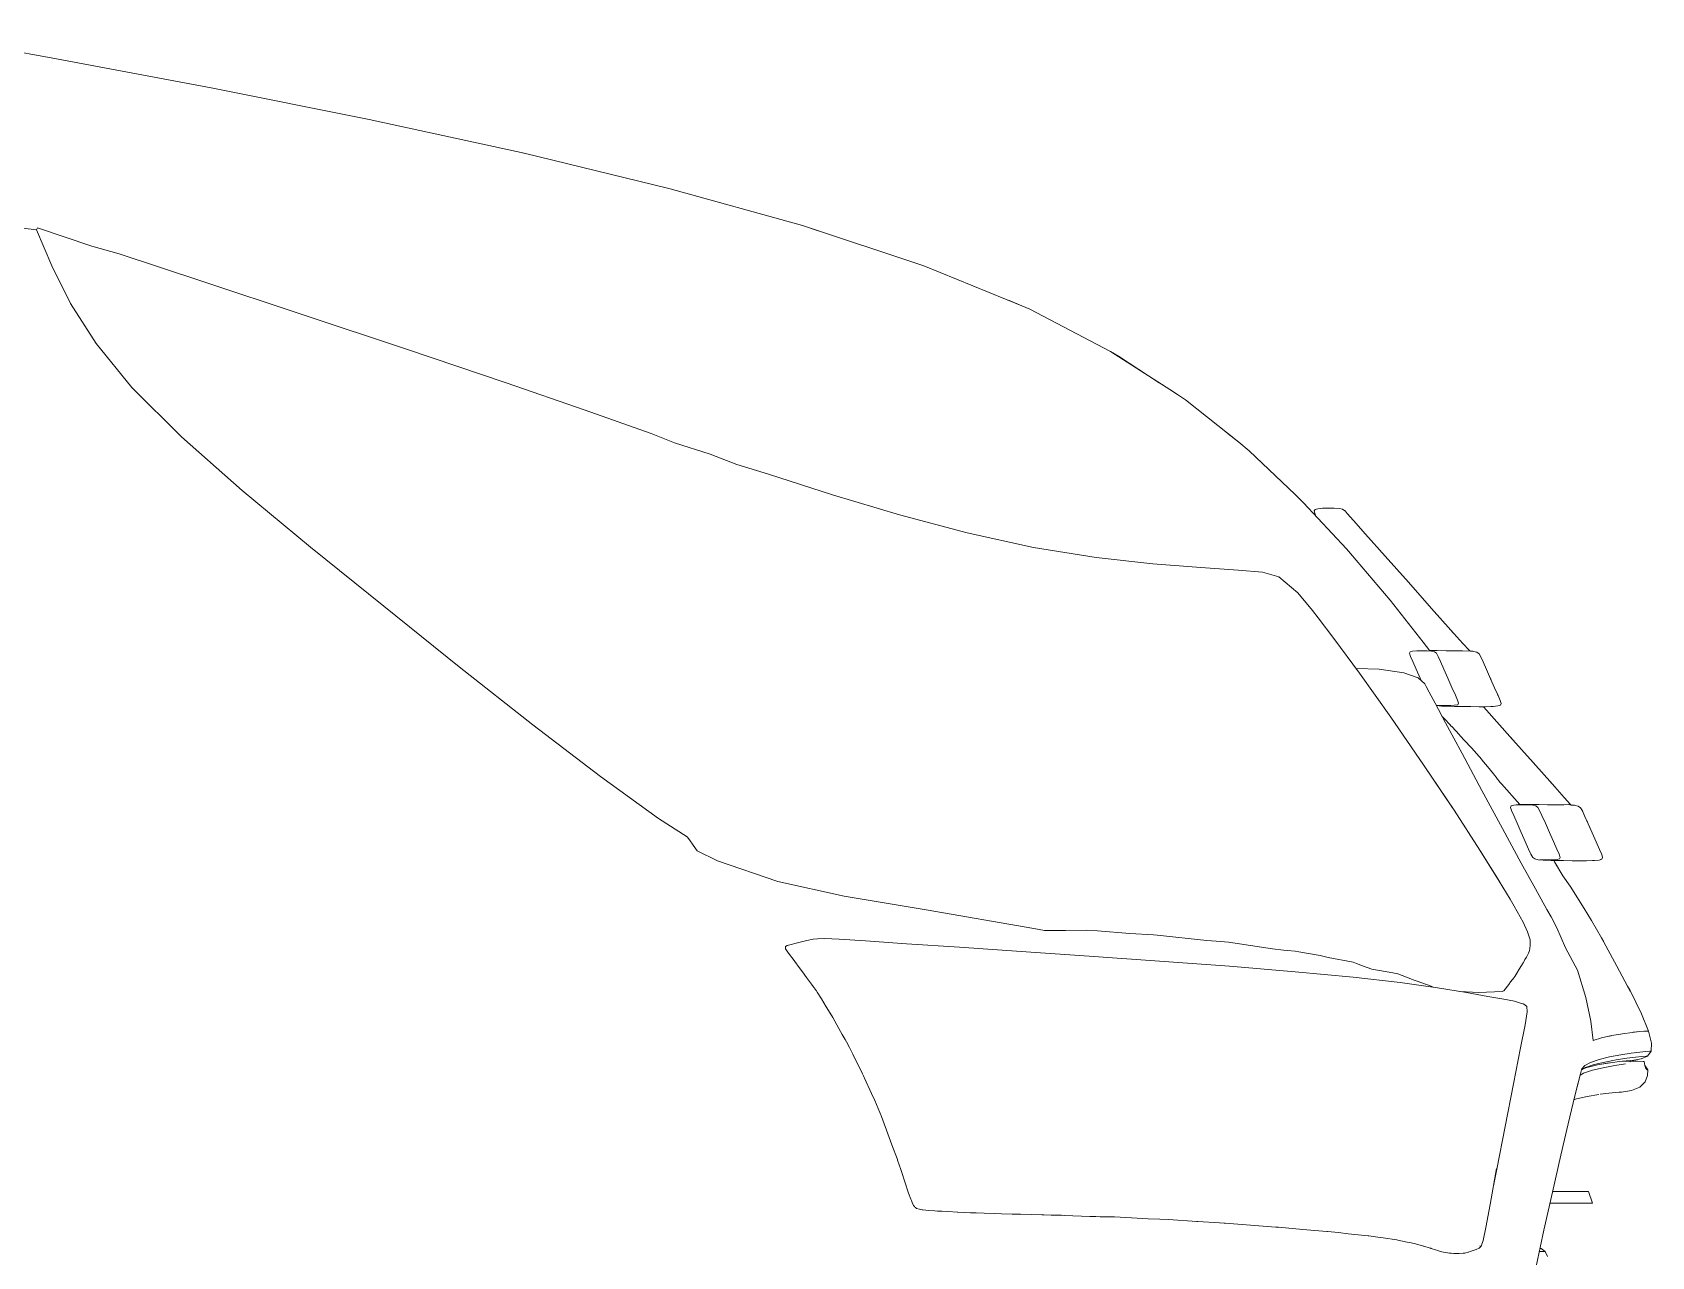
# Model space of a CAD drawing. Header units: millimetres. Extents: x -2562 to 1720, y -38 to 1439.
# Drawn here: x 1119 to 1719, y 485 to 939 of the extents above; entities that cross this region are included whole.
import ezdxf

# ---------------------------------------------------------------- set-up
doc = ezdxf.new("R2010")
doc.units = ezdxf.units.MM
doc.header["$MEASUREMENT"] = 0
for name, color, linetype, lineweight, true_color in [('CITROEN C4  01', 7, 'Continuous', 0, 0x9a0018), ('CITROEN C4  02', 7, 'Continuous', 0, 0xadadad), ('CITROEN C4  03', 7, 'Continuous', 0, 0x191922), ('CITROEN C4  05', 7, 'Continuous', 0, 0x0f0f12), ('CITROEN C4  08', 7, 'Continuous', 0, 0xe1e1e1)]:
    doc.layers.add(name, color=color, linetype=linetype, lineweight=lineweight, true_color=true_color)

msp = doc.modelspace()

# ---------------------------------------------------------------- linework, layer by layer
at = {"layer": 'CITROEN C4  01'}
for p, q in [((1073.5, 938.57), (1127.61, 928.81)), ((1127.61, 928.81), (1185.05, 917.99)), ((1185.05, 917.99), (1243.62, 906.25)), ((1243.62, 906.25), (1301.07, 893.73)), ((1301.07, 893.73), (1301.1, 893.72)), ((1355.19, 880.56), (1354.24, 880.82)), ((1354.24, 880.82), (1354.24, 880.82)), ((1355.19, 880.56), (1355.19, 880.56)), ((1355.19, 880.56), (1355.2, 880.56)), ((1095.18, 868.4), (1120.26, 865.41)), ((1404.26, 866.92), (1404.25, 866.93)), ((1404.26, 866.92), (1404.26, 866.92)), ((1449.28, 852.01), (1404.29, 866.91)), ((1404.29, 866.91), (1410.17, 864.97)), ((1449.28, 852.01), (1449.28, 852.01)), ((1485.63, 837.23), (1449.28, 852.01)), ((1480.74, 839.22), (1485.63, 837.23)), ((1488.58, 835.94), (1485.63, 837.23)), ((1521.44, 818.55), (1518.58, 820.28)), ((1518.59, 820.27), (1518.58, 820.28)), ((1536.63, 808.6), (1521.44, 818.55)), ((1527.09, 814.85), (1521.44, 818.55)), ((1542.24, 804.97), (1546.29, 802.27)), ((1542.24, 804.97), (1543.15, 804.37)), ((1546.29, 802.27), (1546.29, 802.27)), ((1566.09, 786.58), (1562.12, 789.72)), ((1566.09, 786.58), (1569.9, 783.36)), ((1569.9, 783.36), (1586.96, 767.25)), ((1586.96, 767.25), (1590.07, 764.17)), ((1587.51, 766.71), (1586.96, 767.25)), ((1590.07, 764.17), (1605.99, 747.04)), ((1607.47, 745.33), (1605.99, 747.04)), ((1605.99, 747.04), (1605.99, 747.04)), ((1607.47, 745.33), (1622.18, 728.06)), ((1622.18, 728.06), (1634.52, 712.44)), ((1622.18, 728.06), (1622.18, 728.06)), ((1634.52, 712.44), (1636.9, 709.18)), ((1609.57, 702.7), (1618.12, 702.38)), ((1618.12, 702.38), (1627.35, 701.05)), ((1627.35, 701.05), (1632.57, 699.18)), ((1632.57, 699.18), (1635.07, 697.01)), ((1635.62, 695.99), (1635.07, 697.01)), ((1635.07, 697.01), (1635.07, 697.01)), ((1636.72, 693.94), (1635.62, 695.99)), ((1638.93, 689.81), (1636.72, 693.94)), ((1642.8, 682.57), (1638.93, 689.81)), ((1648.89, 671.19), (1642.8, 682.57)), ((1656.24, 657.49), (1648.89, 671.19)), ((1663.87, 643.31), (1656.24, 657.49)), ((1670.83, 630.51), (1663.87, 643.31)), ((1676.14, 620.92), (1670.83, 630.51)), ((1682.96, 631.52), (1683.23, 631.04)), ((1683.23, 631.04), (1686.32, 625.83)), ((1683.78, 629.48), (1683.78, 629.49)), ((1686.32, 625.83), (1689.02, 621.94)), ((1680.34, 613.31), (1676.14, 620.92)), ((1689.02, 621.94), (1694.18, 613.73)), ((1689.02, 621.94), (1689.02, 621.94)), ((1689.02, 621.94), (1689.02, 621.94)), ((1696.84, 609.2), (1694.18, 613.73)), ((1681.93, 610.6), (1681.92, 610.6)), ((1683.99, 606.45), (1681.93, 610.6)), ((1700.65, 602.81), (1696.84, 609.2)), ((1399.15, 600.06), (1402.95, 601.04)), ((1402.95, 601.04), (1405.95, 601.8)), ((1405.95, 601.8), (1408.24, 602.3)), ((1408.24, 602.3), (1409.93, 602.45)), ((1409.93, 602.45), (1412.43, 602.55)), ((1412.43, 602.55), (1417.9, 602.28)), ((1417.9, 602.28), (1427.62, 601.64)), ((1427.62, 601.64), (1442.87, 600.62)), ((1442.87, 600.62), (1462.52, 599.3)), ((1687.29, 599.04), (1683.99, 606.45)), ((1700.65, 602.81), (1706.33, 592.35)), ((1701.45, 601.32), (1700.65, 602.81)), ((1701.03, 601.86), (1701.03, 601.85)), ((1398.66, 599.93), (1399.15, 600.06)), ((1462.52, 599.3), (1485.46, 597.74)), ((1485.46, 597.74), (1510.56, 596)), ((1510.56, 596), (1536.7, 594.16)), ((1691.72, 590.85), (1687.29, 599.04)), ((1687.29, 599.04), (1687.29, 599.04)), ((1536.7, 594.16), (1562.6, 592.23)), ((1562.6, 592.23), (1586.97, 590.25)), ((1586.97, 590.25), (1608.52, 588.23)), ((1694.75, 580.72), (1691.72, 590.85)), ((1711.24, 583.07), (1706.33, 592.35)), ((1608.52, 588.23), (1625.97, 586.2)), ((1625.97, 586.2), (1639.8, 584.27)), ((1639.8, 584.27), (1650.49, 582.53)), ((1650.49, 582.53), (1658.51, 581.09)), ((1710.26, 584.91), (1711.19, 583.23)), ((1710.99, 582.79), (1710.99, 582.79)), ((1711.19, 583.23), (1715.42, 574.67)), ((1711.24, 583.07), (1711.24, 583.07)), ((1658.51, 581.09), (1664.37, 580.06)), ((1664.37, 580.06), (1668.31, 579.28)), ((1668.31, 579.28), (1670.62, 578.62)), ((1671.52, 578.34), (1670.62, 578.62)), ((1670.62, 578.62), (1670.62, 578.62)), ((1672.17, 577.91), (1671.52, 578.34)), ((1672.17, 577.91), (1672.86, 577.39)), ((1672.86, 577.39), (1673.02, 575.31)), ((1696.65, 571.87), (1694.75, 580.72)), ((1672.27, 570.56), (1670.6, 562.05)), ((1673.02, 575.31), (1672.27, 570.56)), ((1673.02, 575.31), (1673.02, 575.31)), ((1697.53, 564.75), (1696.65, 571.87)), ((1715.42, 574.67), (1718.03, 568.21)), ((1700.66, 565.68), (1697.53, 564.75)), ((1704.46, 566.52), (1700.66, 565.68)), ((1702.26, 566.03), (1704.24, 566.47)), ((1708.42, 567.22), (1704.46, 566.52)), ((1712.01, 567.74), (1708.42, 567.22)), ((1714.72, 568.04), (1712.01, 567.74)), ((1712.32, 567.78), (1714.72, 568.04)), ((1716.6, 568.19), (1714.72, 568.04)), ((1714.72, 568.04), (1716.29, 568.16)), ((1714.72, 568.04), (1714.72, 568.04)), ((1717.69, 568.22), (1716.6, 568.19)), ((1718.03, 568.21), (1717.69, 568.22)), ((1718.03, 568.21), (1719.19, 563.69)), ((1718.03, 568.21), (1718.03, 568.21)), ((1670.6, 562.05), (1667.97, 548.68)), ((1699.7, 557.67), (1703.62, 558.64)), ((1707.76, 559.45), (1703.62, 558.64)), ((1711.64, 560.06), (1707.76, 559.45)), ((1709.97, 558.19), (1713.2, 558.59)), ((1711.64, 560.06), (1714.77, 560.44)), ((1713.2, 558.59), (1715.62, 558.81)), ((1714.77, 560.44), (1717.09, 560.64)), ((1717.67, 558.92), (1715.26, 557.9)), ((1715.62, 558.81), (1717.14, 558.9)), ((1718.53, 560.72), (1717.09, 560.64)), ((1717.14, 558.9), (1717.67, 558.92)), ((1719.03, 560.72), (1717.67, 558.92)), ((1719.03, 560.72), (1718.53, 560.72)), ((1719.19, 563.69), (1719.03, 560.72)), ((1719.03, 560.72), (1719.03, 560.72)), ((1693.2, 553.9), (1692.79, 552.41)), ((1693.2, 553.9), (1694.64, 554.71)), ((1693.2, 553.9), (1693.34, 554.24)), ((1694.48, 555.48), (1693.34, 554.24)), ((1693.76, 556.1), (1693.76, 556.1)), ((1693.95, 554.33), (1695.2, 554.73)), ((1696.49, 556.61), (1694.48, 555.48)), ((1694.48, 555.48), (1694.48, 555.48)), ((1694.64, 554.71), (1697.87, 555.78)), ((1695.2, 554.73), (1699.17, 555.69)), ((1696.49, 556.61), (1699.7, 557.67)), ((1697.87, 555.78), (1701.83, 556.75)), ((1699.17, 555.69), (1703.4, 556.5)), ((1703.95, 556.48), (1700.59, 555.96)), ((1701.83, 556.75), (1706.02, 557.56)), ((1703.39, 556.5), (1703.4, 556.5)), ((1707.27, 556.9), (1703.95, 556.48)), ((1706.02, 557.56), (1709.97, 558.19)), ((1709.77, 557.15), (1707.27, 556.9)), ((1711.36, 557.26), (1709.77, 557.15)), ((1711.93, 557.29), (1710.47, 557.2)), ((1711.36, 557.26), (1711.36, 557.26)), ((1715.26, 557.9), (1711.93, 557.29)), ((1667.97, 548.68), (1664.86, 532.87)), ((1691.92, 549.19), (1690.08, 541.62)), ((1691.53, 547.56), (1692.79, 552.41)), ((1688.24, 533.79), (1690.08, 541.62)), ((1690.08, 541.62), (1690.08, 541.63)), ((1664.86, 532.87), (1661.76, 517.06)), ((1688.24, 533.79), (1685.54, 522.16)), ((1659.27, 503.9), (1661.73, 517.29)), ((1661.76, 517.06), (1660.53, 510.78)), ((1661.73, 517.29), (1661.73, 517.29)), ((1685.54, 522.16), (1682.4, 508.45)), ((1679.24, 494.35), (1682.4, 508.45)), ((1657.7, 495.38), (1659.27, 503.9)), ((1656.71, 490.61), (1657.7, 495.38)), ((1676.46, 481.57), (1679.24, 494.35)), ((1651.9, 486.47), (1651.33, 486.2)), ((1653.34, 486.99), (1651.9, 486.47)), ((1652.72, 486.81), (1652.72, 486.81)), ((1654.08, 487.23), (1655.18, 487.74)), ((1655.18, 487.74), (1655.96, 488.47)), ((1655.46, 488.61), (1655.96, 488.47)), ((1655.96, 488.47), (1656.71, 490.61)), ((1655.96, 488.47), (1655.96, 488.47)), ((1651.17, 486.36), (1651.17, 486.35))]:
    msp.add_line(p, q, dxfattribs=at)
at = {"layer": 'CITROEN C4  01', "flags": 128}
for points in [[(1354.24, 880.82), (1301.07, 893.73), (1301.07, 893.73)], [(1404.25, 866.93), (1355.19, 880.56), (1355.19, 880.56)], [(1542.24, 804.97), (1518.58, 820.28), (1488.58, 835.94)], [(1566.09, 786.58), (1546.29, 802.27), (1546.29, 802.28)], [(1681.93, 610.6), (1681.93, 610.6), (1680.34, 613.31)], [(1408.31, 584.75), (1407.67, 585.62), (1405.83, 588.11), (1404.3, 590.19), (1403.12, 591.79), (1401.5, 594.07), (1400.9, 594.91), (1399.5, 596.59), (1398.26, 598.35), (1397.98, 598.76), (1397.98, 598.79), (1397.98, 599.5), (1398.05, 599.54), (1398.66, 599.93), (1398.66, 599.93)], [(1421.69, 562.16), (1421.3, 562.96), (1421.1, 563.32), (1420.08, 565.07), (1419.05, 566.94), (1417.78, 569.23), (1415.52, 573.31), (1415.15, 573.91), (1413.07, 577.25), (1411.3, 580.16), (1409.77, 582.66), (1409.45, 583.19), (1409.37, 583.32), (1408.31, 584.75)], [(1664.3, 583.17), (1664, 582.99), (1663.74, 582.87)], [(1540.02, 498.39), (1536.84, 498.43), (1532.49, 498.65), (1530.56, 498.74), (1520.02, 499.35), (1514.73, 499.37), (1513.13, 499.43), (1510.86, 499.5), (1501.5, 499.89), (1500.4, 499.9), (1496.54, 499.97), (1493.84, 500.02), (1493.05, 500.04), (1485.16, 500.31), (1482.01, 500.38), (1478.07, 500.47), (1475.66, 500.53), (1471.72, 500.66), (1468.68, 500.78), (1466.66, 500.86), (1461.89, 501.06), (1461.81, 501.06), (1458.19, 501.26), (1456.02, 501.38), (1454.35, 501.47), (1453.33, 501.54), (1451.12, 501.74), (1448.9, 501.93), (1448.7, 501.95), (1448.66, 501.96), (1447.7, 502.17), (1446.61, 502.46), (1446.26, 502.74), (1445.99, 502.95), (1445.82, 503.17), (1445.48, 503.57), (1445.03, 504.64), (1444.72, 505.39), (1444.49, 505.9), (1443.66, 508.15), (1443.28, 509.19), (1442.61, 511.15), (1440.75, 516.84), (1439.58, 520.4), (1439.52, 520.56), (1437.46, 526.08), (1435.96, 530.16), (1434.08, 535.24), (1433.61, 536.53), (1431.08, 542.46), (1429.96, 545.07), (1427.32, 550.8), (1427.23, 551.02), (1426.93, 551.61), (1426.54, 552.4), (1422.94, 559.66), (1421.69, 562.16)], [(1580.81, 495.49), (1579.89, 495.54), (1570.43, 496.28), (1561.07, 496.97), (1560.73, 497), (1558.9, 497.07), (1550.89, 497.57), (1550.57, 497.59), (1540.02, 498.39)], [(1599.01, 493.89), (1598.75, 493.9), (1594.31, 494.29), (1589.9, 494.69), (1580.81, 495.49)], [(1614.07, 492.31), (1606.71, 493.09), (1603.04, 493.47), (1599.01, 493.89)], [(1640.72, 486.52), (1639.88, 486.81), (1639.03, 487.06), (1637.49, 487.58), (1637.29, 487.67), (1637.09, 487.74), (1637.03, 487.77), (1634.67, 488.45), (1634.6, 488.47), (1632.45, 489.09), (1632.05, 489.23), (1631.6, 489.33), (1630.07, 489.64), (1628.54, 489.94), (1625.14, 490.65), (1624.74, 490.75), (1619.59, 491.49), (1618.49, 491.65), (1614.27, 492.27), (1614.07, 492.31)], [(1647.82, 485.71), (1647.73, 485.7), (1646.12, 485.77), (1645.83, 485.78), (1644.88, 485.8), (1644.22, 485.86), (1643.46, 485.99), (1642.64, 486.12), (1641.44, 486.35), (1640.72, 486.52)], [(1654.08, 487.23), (1653.34, 486.99), (1653.33, 486.99)], [(1649.7, 485.85), (1649.35, 485.84), (1647.82, 485.71)], [(1651.33, 486.2), (1651.33, 486.2), (1650.24, 485.95), (1649.88, 485.85), (1649.7, 485.85)]]:
    msp.add_lwpolyline(points, dxfattribs=at)
at = {"layer": 'CITROEN C4  02'}
for p, q in [((1594.07, 761.19), (1594.41, 761.7)), ((1594.27, 760.24), (1594.07, 761.19)), ((1594.07, 761.19), (1594.13, 761.11)), ((1594.69, 759.19), (1594.27, 760.24)), ((1594.41, 761.7), (1595.4, 761.94)), ((1595.4, 761.94), (1597.16, 762.1)), ((1597.16, 762.1), (1599.32, 762.18)), ((1599.32, 762.18), (1601.52, 762.15)), ((1601.52, 762.15), (1603.4, 762.01)), ((1603.4, 762.01), (1604.61, 761.76)), ((1604.61, 761.76), (1605.42, 761.17)), ((1605.42, 761.17), (1605.49, 761.09)), ((1605.49, 761.09), (1606.35, 760.12)), ((1606.35, 760.12), (1608.68, 757.5)), ((1608.68, 757.5), (1613.13, 752.49)), ((1613.13, 752.49), (1620.37, 744.35)), ((1620.37, 744.35), (1628.99, 734.64)), ((1628.99, 734.64), (1637.6, 724.95)), ((1637.6, 724.95), (1644.79, 716.86)), ((1644.79, 716.86), (1649.17, 711.95)), ((1644.79, 716.86), (1645.52, 716.04)), ((1629.46, 708.31), (1629.7, 708.88)), ((1629.7, 708.88), (1630.57, 709.12)), ((1630.57, 709.12), (1632.09, 709.26)), ((1635.91, 709.26), (1637.58, 709.12)), ((1636.76, 709.37), (1639.7, 709.33)), ((1637.58, 709.12), (1638.64, 708.88)), ((1638.64, 708.88), (1639.38, 708.31)), ((1639.7, 709.33), (1642.95, 709.28)), ((1642.95, 709.28), (1646.02, 709.24)), ((1646.02, 709.24), (1648.26, 709.22)), ((1648.26, 709.22), (1649.04, 709.23)), ((1649.04, 709.23), (1651.96, 709.15)), ((1649.17, 711.95), (1651.51, 709.42)), ((1651.11, 709.85), (1651.51, 709.42)), ((1651.51, 709.42), (1651.81, 709.17)), ((1652.12, 709.13), (1651.81, 709.17)), ((1652.12, 709.13), (1652.93, 709.06)), ((1652.12, 709.13), (1652.12, 709.13)), ((1652.93, 709.06), (1652.12, 709.13)), ((1652.12, 709.13), (1652.12, 709.13)), ((1652.93, 709.06), (1653.16, 709.02)), ((1653.16, 709.02), (1654.38, 708.74)), ((1654.38, 708.74), (1654.38, 708.74)), ((1654.38, 708.74), (1654.38, 708.74)), ((1654.38, 708.74), (1655.2, 708.14)), ((1629.8, 707.18), (1629.46, 708.31)), ((1630.64, 705.28), (1629.8, 707.18)), ((1631.92, 702.41), (1630.64, 705.28)), ((1639.38, 708.31), (1640.04, 707.18)), ((1640.04, 707.18), (1640.88, 705.28)), ((1640.88, 705.28), (1642.16, 702.41)), ((1655.2, 708.14), (1655.88, 707.01)), ((1655.88, 707.01), (1656.72, 705.11)), ((1656.72, 705.11), (1658, 702.25)), ((1656.9, 704.72), (1656.72, 705.11)), ((1633.41, 699.04), (1631.92, 702.41)), ((1633.84, 698.08), (1633.41, 699.04)), ((1642.16, 702.41), (1643.65, 699.04)), ((1643.65, 699.04), (1645.14, 695.68)), ((1658, 702.25), (1659.48, 698.9)), ((1659.48, 698.9), (1659.28, 699.35)), ((1659.48, 698.9), (1660.97, 695.54)), ((1659.69, 698.44), (1659.48, 698.9)), ((1645.14, 695.68), (1646.42, 692.81)), ((1646.42, 692.81), (1647.26, 690.91)), ((1647.26, 690.91), (1647.6, 689.78)), ((1660.97, 695.54), (1662.24, 692.68)), ((1662.24, 692.68), (1662.07, 693.07)), ((1662.24, 692.68), (1663.08, 690.78)), ((1662.35, 692.42), (1662.24, 692.68)), ((1663.08, 690.78), (1663.4, 689.65)), ((1641.19, 688.97), (1639.29, 689.14)), ((1639.48, 688.9), (1639.4, 688.92)), ((1641.32, 688.75), (1639.48, 688.9)), ((1641.19, 688.97), (1642.97, 688.93)), ((1641.32, 688.75), (1642.15, 688.71)), ((1642.15, 688.71), (1644.37, 688.65)), ((1642.97, 688.93), (1644.73, 688.97)), ((1646.09, 688.62), (1644.37, 688.65)), ((1644.73, 688.97), (1645.92, 689.05)), ((1647.37, 689.21), (1645.92, 689.05)), ((1648.9, 688.58), (1646.09, 688.62)), ((1647.6, 689.78), (1647.37, 689.21)), ((1652.15, 688.53), (1648.9, 688.58)), ((1655.21, 688.51), (1652.15, 688.53)), ((1657.45, 688.51), (1655.21, 688.51)), ((1657.45, 688.51), (1656.85, 688.51)), ((1656.85, 688.51), (1657.99, 687.22)), ((1657.45, 688.51), (1659.62, 688.56)), ((1659.62, 688.56), (1657.45, 688.51)), ((1657.99, 687.22), (1666.62, 677.52)), ((1660.38, 688.62), (1659.62, 688.56)), ((1659.62, 688.56), (1660.38, 688.62)), ((1659.62, 688.56), (1659.62, 688.56)), ((1662.14, 688.78), (1660.38, 688.62)), ((1660.39, 688.62), (1662.14, 688.78)), ((1663.12, 689.05), (1662.14, 688.78)), ((1662.66, 688.92), (1663.12, 689.05)), ((1663.4, 689.65), (1663.12, 689.05)), ((1663.12, 689.05), (1663.12, 689.05)), ((1663.4, 689.65), (1663.36, 689.79)), ((1663.4, 689.65), (1663.4, 689.65)), ((1666.62, 677.52), (1675.23, 667.83)), ((1668.05, 675.9), (1666.62, 677.52)), ((1675.23, 667.83), (1682.42, 659.74)), ((1682.42, 659.74), (1681.22, 661.09)), ((1670.36, 652.22), (1663.49, 659.96)), ((1682.42, 659.74), (1686.79, 654.83)), ((1682.42, 659.74), (1683.15, 658.92)), ((1686.79, 654.83), (1689.13, 652.3)), ((1667.16, 651.79), (1666.89, 651.19)), ((1667.22, 650.05), (1666.89, 651.19)), ((1668.11, 652.05), (1667.16, 651.79)), ((1667.16, 651.79), (1667.16, 651.79)), ((1668.06, 648.15), (1667.22, 650.05)), ((1668.11, 652.05), (1669.81, 652.21)), ((1669.81, 652.21), (1671.91, 652.26)), ((1671.91, 652.26), (1672.8, 652.28)), ((1672.8, 652.28), (1674.52, 652.25)), ((1673.54, 652.14), (1675.2, 652)), ((1674.52, 652.25), (1677.32, 652.2)), ((1675.2, 652), (1676.27, 651.76)), ((1676.27, 651.76), (1677, 651.19)), ((1677, 651.19), (1677.66, 650.06)), ((1677.32, 652.2), (1680.58, 652.16)), ((1677.66, 650.06), (1678.51, 648.16)), ((1680.58, 652.16), (1683.64, 652.11)), ((1683.64, 652.11), (1685.89, 652.1)), ((1685.89, 652.1), (1686.67, 652.11)), ((1686.66, 652.11), (1688.2, 652.21)), ((1686.66, 652.11), (1686.67, 652.11)), ((1688.2, 652.21), (1688.81, 652.11)), ((1688.81, 652.11), (1689.75, 652.01)), ((1689.13, 652.3), (1689.43, 652.04)), ((1689.75, 652.01), (1689.43, 652.04)), ((1689.75, 652.01), (1690.55, 651.94)), ((1689.75, 652.01), (1689.75, 652.01)), ((1690.55, 651.94), (1689.75, 652.01)), ((1689.75, 652.01), (1689.75, 652.01)), ((1690.55, 651.94), (1690.79, 651.89)), ((1690.79, 651.89), (1692.01, 651.62)), ((1692.01, 651.62), (1692.01, 651.62)), ((1692.01, 651.62), (1692.01, 651.62)), ((1692.01, 651.62), (1692.82, 651.02)), ((1692.82, 651.02), (1693.51, 649.89)), ((1693.51, 649.89), (1694.35, 647.99)), ((1693.62, 649.63), (1693.51, 649.89)), ((1669.34, 645.28), (1668.06, 648.15)), ((1670.83, 641.92), (1669.34, 645.28)), ((1678.51, 648.16), (1679.78, 645.29)), ((1679.78, 645.29), (1681.27, 641.92)), ((1694.35, 647.99), (1695.62, 645.13)), ((1695.62, 645.13), (1695.11, 646.28)), ((1695.62, 645.13), (1697.11, 641.77)), ((1696.22, 643.78), (1695.62, 645.13)), ((1672.32, 638.56), (1670.83, 641.92)), ((1673.59, 635.68), (1672.32, 638.56)), ((1681.27, 641.92), (1682.77, 638.56)), ((1682.77, 638.56), (1684.04, 635.69)), ((1697.11, 641.77), (1698.59, 638.42)), ((1698.59, 638.42), (1699.86, 635.56)), ((1673.59, 635.68), (1674.44, 633.78)), ((1674.44, 633.78), (1675.12, 632.64)), ((1675.92, 632.05), (1675.12, 632.64)), ((1677.1, 631.78), (1675.92, 632.05)), ((1675.92, 632.05), (1675.92, 632.05)), ((1678.94, 631.62), (1677.1, 631.78)), ((1677.76, 631.73), (1684.14, 631.85)), ((1678.94, 631.62), (1679.78, 631.59)), ((1679.78, 631.59), (1682, 631.53)), ((1683.72, 631.5), (1682, 631.53)), ((1683.72, 631.5), (1682.96, 631.52)), ((1686.52, 631.46), (1683.72, 631.5)), ((1683.72, 631.5), (1686.52, 631.46)), ((1684.04, 635.69), (1684.88, 633.79)), ((1685, 632.09), (1684.14, 631.85)), ((1684.88, 633.79), (1685.22, 632.65)), ((1685.22, 632.65), (1685, 632.09)), ((1689.78, 631.41), (1686.52, 631.46)), ((1686.52, 631.46), (1689.78, 631.41)), ((1692.84, 631.39), (1689.78, 631.41)), ((1689.78, 631.41), (1689.78, 631.41)), ((1695.07, 631.39), (1692.84, 631.39)), ((1695.07, 631.39), (1692.84, 631.39)), ((1692.84, 631.39), (1692.84, 631.39)), ((1695.07, 631.39), (1697.24, 631.44)), ((1697.24, 631.44), (1695.07, 631.39)), ((1698.01, 631.5), (1697.24, 631.44)), ((1697.24, 631.44), (1698.01, 631.5)), ((1697.24, 631.44), (1697.24, 631.44)), ((1699.77, 631.66), (1698.01, 631.5)), ((1698.01, 631.5), (1699.77, 631.66)), ((1700.74, 631.93), (1699.77, 631.66)), ((1699.86, 635.56), (1700.71, 633.66)), ((1700.29, 631.8), (1700.74, 631.93)), ((1700.71, 633.66), (1701.03, 632.53)), ((1701.03, 632.53), (1700.74, 631.93)), ((1700.74, 631.93), (1701.03, 632.53)), ((1700.74, 631.93), (1700.74, 631.93)), ((1701.03, 632.53), (1701.03, 632.53)), ((1701.03, 632.53), (1701.03, 632.53)), ((1701.03, 632.53), (1701.03, 632.53))]:
    msp.add_line(p, q, dxfattribs=at)
for points in [[(1635.91, 709.26), (1632.09, 709.26)], [(1673.54, 652.14), (1669.09, 652.14)]]:
    msp.add_lwpolyline(points, dxfattribs=at)
at = {"layer": 'CITROEN C4  02', "flags": 128}
for points in [[(1641.56, 684.9), (1641.88, 684.56), (1642.62, 683.78), (1644.25, 682.03), (1645.03, 681.22), (1645.11, 681.13)], [(1645.11, 681.13), (1647.91, 678.12), (1648.13, 677.89), (1652.04, 673.67), (1652.21, 673.47), (1652.25, 673.43), (1652.42, 673.23), (1656.17, 668.89), (1656.24, 668.81), (1659.01, 665.59), (1659.93, 664.4), (1660.64, 663.48), (1660.83, 663.24), (1661.62, 662.26), (1661.73, 662.12), (1663.09, 660.45), (1663.43, 660.03), (1663.49, 659.96), (1663.49, 659.96)]]:
    msp.add_lwpolyline(points, dxfattribs=at)
at = {"layer": 'CITROEN C4  03'}
for p, q in [((1692.66, 551.91), (1693.97, 552.63)), ((1693.97, 552.63), (1692.66, 551.91)), ((1693.97, 552.63), (1697.24, 553.68)), ((1697.24, 553.68), (1693.97, 552.63)), ((1697.24, 553.68), (1701.24, 554.63)), ((1701.24, 554.63), (1697.24, 553.68)), ((1701.24, 554.63), (1705.49, 555.43)), ((1705.49, 555.43), (1701.24, 554.63)), ((1705.49, 555.43), (1709.52, 556.06)), ((1709.52, 556.06), (1705.49, 555.43)), ((1708.37, 557.01), (1709.01, 557.01)), ((1708.65, 557.03), (1708.54, 557.03)), ((1708.65, 557.02), (1708.65, 557.03)), ((1711.16, 557.02), (1708.65, 557.03)), ((1708.65, 557.02), (1708.65, 557.02)), ((1708.65, 557.02), (1711.17, 556.94)), ((1709.02, 557.01), (1711.27, 556.88)), ((1711.34, 556.86), (1711.11, 556.88)), ((1713.97, 557), (1711.16, 557.02)), ((1711.17, 556.94), (1711.17, 556.94)), ((1716.06, 556.95), (1713.97, 557)), ((1716.39, 556.88), (1716.06, 556.95)), ((1716.68, 555.45), (1716.39, 556.88)), ((1716.39, 556.88), (1716.39, 556.88)), ((1717.04, 554.34), (1716.68, 555.45)), ((1716.69, 555.43), (1716.77, 555.39)), ((1716.69, 555.42), (1716.77, 555.39)), ((1716.77, 555.39), (1717.83, 553.79)), ((1716.77, 555.39), (1716.77, 555.39)), ((1717.04, 554.34), (1717.04, 554.34)), ((1717.54, 553.87), (1717.04, 554.34)), ((1717.83, 553.79), (1717.54, 553.87)), ((1717.83, 553.79), (1717.72, 551.74)), ((1717.83, 553.79), (1717.83, 553.79)), ((1714.8, 547.41), (1711.75, 546.19)), ((1716.75, 549.43), (1714.8, 547.41)), ((1714.8, 547.41), (1714.8, 547.41)), ((1717.72, 551.74), (1716.75, 549.43)), ((1716.75, 549.43), (1716.75, 549.43)), ((1717.72, 551.74), (1717.72, 551.74)), ((1691.34, 543.05), (1690.36, 542.75)), ((1690.59, 543.7), (1690.73, 543.83)), ((1695.34, 543.94), (1691.34, 543.05)), ((1699.61, 544.71), (1695.34, 543.94)), ((1703.29, 545.19), (1700.15, 544.8)), ((1700.15, 544.8), (1703.29, 545.19)), ((1705.83, 545.44), (1703.29, 545.19)), ((1703.29, 545.19), (1705.83, 545.44)), ((1703.65, 545.34), (1703.66, 545.35)), ((1707.44, 545.56), (1705.83, 545.44)), ((1708.01, 545.58), (1707.17, 545.54)), ((1707.43, 545.56), (1707.44, 545.56)), ((1711.75, 546.19), (1708.01, 545.58)), ((1677.74, 486.42), (1677.52, 486.42)), ((1679.21, 486.42), (1677.74, 486.42)), ((1677.78, 487.64), (1678.25, 487.53)), ((1678.25, 487.53), (1679.76, 486.42)), ((1679.76, 486.42), (1679.21, 486.42)), ((1679.76, 486.42), (1680.63, 484.58)), ((1680.63, 484.58), (1680.63, 484.58))]:
    msp.add_line(p, q, dxfattribs=at)
at = {"layer": 'CITROEN C4  05'}
for p, q in [((1685.2, 504.42), (1681.5, 504.42)), ((1684.93, 504.42), (1681.5, 504.42)), ((1683.86, 508.78), (1682.48, 508.78)), ((1683.86, 508.78), (1682.48, 508.78)), ((1695.81, 508.78), (1683.86, 508.78)), ((1697.23, 504.42), (1685.2, 504.42)), ((1695.81, 508.78), (1697.23, 504.42))]:
    msp.add_line(p, q, dxfattribs=at)
at = {"layer": 'CITROEN C4  08'}
for p, q in [((1120.26, 865.41), (1120.65, 866.14)), ((1120.26, 865.41), (1125.93, 851.99)), ((1120.65, 866.14), (1140.78, 859.32)), ((1140.78, 859.32), (1150.88, 856.4)), ((1150.88, 856.4), (1181.55, 846.28)), ((1152.78, 854.79), (1152.78, 854.79)), ((1125.93, 851.99), (1132.87, 838.08)), ((1181.55, 846.28), (1218.73, 833.98)), ((1132.87, 838.08), (1142.36, 823.2)), ((1142.36, 823.2), (1155.66, 806.86)), ((1155.66, 806.86), (1174.06, 788.59)), ((1294.38, 808.62), (1323.74, 798.44)), ((1323.74, 798.44), (1348.22, 789.8)), ((1323.74, 798.44), (1323.74, 798.44)), ((1174.06, 788.59), (1196.47, 768.74)), ((1348.22, 789.8), (1356.88, 786.35)), ((1356.88, 786.35), (1370.13, 782.1)), ((1370.13, 782.1), (1380, 778.35)), ((1380, 778.35), (1391.76, 774.74)), ((1391.76, 774.74), (1415.41, 767.11)), ((1196.47, 768.74), (1221.81, 747.67)), ((1394.16, 772.98), (1394.16, 772.98)), ((1415.41, 767.11), (1440.23, 759.71)), ((1415.41, 767.11), (1415.41, 767.11)), ((1221.81, 747.67), (1249.02, 725.75)), ((1489.99, 747.61), (1513.22, 743.9)), ((1513.22, 743.9), (1534.2, 741.52)), ((1552.06, 740.08), (1534.2, 741.52)), ((1552.06, 740.08), (1565.92, 739.19)), ((1565.92, 739.19), (1574.92, 738.43)), ((1574.92, 738.43), (1580.98, 736.67)), ((1580.98, 736.67), (1588.05, 730.79)), ((1588.05, 730.79), (1588.06, 730.77)), ((1593.39, 724.21), (1588.05, 730.79)), ((1249.02, 725.75), (1277.02, 703.33)), ((1595.5, 721.51), (1593.39, 724.21)), ((1593.39, 724.21), (1593.39, 724.21)), ((1595.48, 721.52), (1595.5, 721.51)), ((1601.37, 713.86), (1595.5, 721.51)), ((1610.86, 700.95), (1601.37, 713.86)), ((1277.02, 703.33), (1304.32, 681.82)), ((1610.86, 700.95), (1610.85, 700.95)), ((1622.43, 684.63), (1610.86, 700.95)), ((1621.66, 685.6), (1621.66, 685.6)), ((1622.43, 684.63), (1622.43, 684.64)), ((1634.61, 666.99), (1622.43, 684.63)), ((1304.32, 681.82), (1329.46, 662.59)), ((1645.33, 650.97), (1634.61, 666.99)), ((1634.61, 666.99), (1634.61, 666.99)), ((1634.61, 666.99), (1634.61, 666.99)), ((1634.62, 666.99), (1645.91, 650.11)), ((1329.46, 662.59), (1350.96, 647.04)), ((1645.91, 650.11), (1655.54, 635.3)), ((1350.96, 647.04), (1361.54, 640.26)), ((1372.82, 631.34), (1365.25, 635.09)), ((1395.15, 623.73), (1372.82, 631.34)), ((1655.54, 635.3), (1662.78, 623.66)), ((1655.54, 635.3), (1662.69, 623.87)), ((1419.72, 618.31), (1395.15, 623.73)), ((1662.69, 623.87), (1666.7, 617.13)), ((1450.16, 613.13), (1419.72, 618.31)), ((1490.15, 606.23), (1450.16, 613.13)), ((1666.7, 617.13), (1668.21, 614.57)), ((1666.7, 617.13), (1666.7, 617.13)), ((1666.7, 617.13), (1666.7, 617.13)), ((1671.53, 608.66), (1668.21, 614.57)), ((1671.53, 608.66), (1671.53, 608.66)), ((1673.2, 604.98), (1671.53, 608.66)), ((1494.07, 605.57), (1490.15, 606.23)), ((1673.2, 604.98), (1674.16, 602.07)), ((1673.2, 604.98), (1673.2, 604.98)), ((1674.16, 602.07), (1674.21, 601.86)), ((1638.14, 584.5), (1637.48, 584.88)), ((1655.14, 582.54), (1648.04, 582.93)), ((1663.74, 582.87), (1655.14, 582.54))]:
    msp.add_line(p, q, dxfattribs=at)
at = {"layer": 'CITROEN C4  08', "flags": 128}
for points in [[(1294.38, 808.62), (1257.86, 820.95), (1218.73, 833.98)], [(1489.99, 747.61), (1465.38, 753.04), (1440.23, 759.71)], [(1365.25, 635.09), (1363.77, 637.2), (1362.46, 639.08), (1361.54, 640.26)], [(1509.58, 605.64), (1501.88, 605.5), (1497.71, 605.5), (1494.07, 605.57)], [(1562.24, 601.2), (1557.73, 601.56), (1554.21, 601.87), (1535.87, 603.81), (1534.5, 603.86), (1525.72, 604.43), (1513.67, 605.39), (1509.58, 605.64)], [(1584.22, 598.12), (1582.66, 598.28), (1578.62, 598.73), (1562.24, 601.2)], [(1674.21, 601.86), (1674.1, 600.09), (1674.09, 598.87), (1673.89, 598.16), (1673.77, 597.78)], [(1596.22, 596.2), (1588.33, 597.66), (1587, 597.89), (1584.22, 598.12)], [(1608.47, 593.78), (1599.24, 595.54), (1596.22, 596.2)], [(1673.3, 596.61), (1673.14, 596.31), (1672.74, 595.64), (1672.23, 594.73), (1672.03, 594.4)], [(1673.77, 597.78), (1673.54, 597.06), (1673.3, 596.61)], [(1612.02, 592.42), (1609.77, 593.28), (1608.47, 593.78)], [(1625.02, 589.5), (1623.18, 589.82), (1615.46, 591.2), (1612.02, 592.42)], [(1631.17, 587.04), (1628.32, 588.18), (1625.02, 589.5)], [(1672.03, 594.4), (1671.56, 593.54), (1670.12, 591.16), (1669.74, 590.52), (1669.57, 590.29), (1668.48, 588.52), (1668.13, 588), (1666.99, 586.66), (1666.88, 586.53)], [(1637.48, 584.88), (1632.22, 586.67), (1631.17, 587.04)], [(1666.88, 586.53), (1666.24, 585.5), (1664.34, 583.19), (1664.3, 583.17)]]:
    msp.add_lwpolyline(points, dxfattribs=at)

doc.saveas('drawing.dxf')
